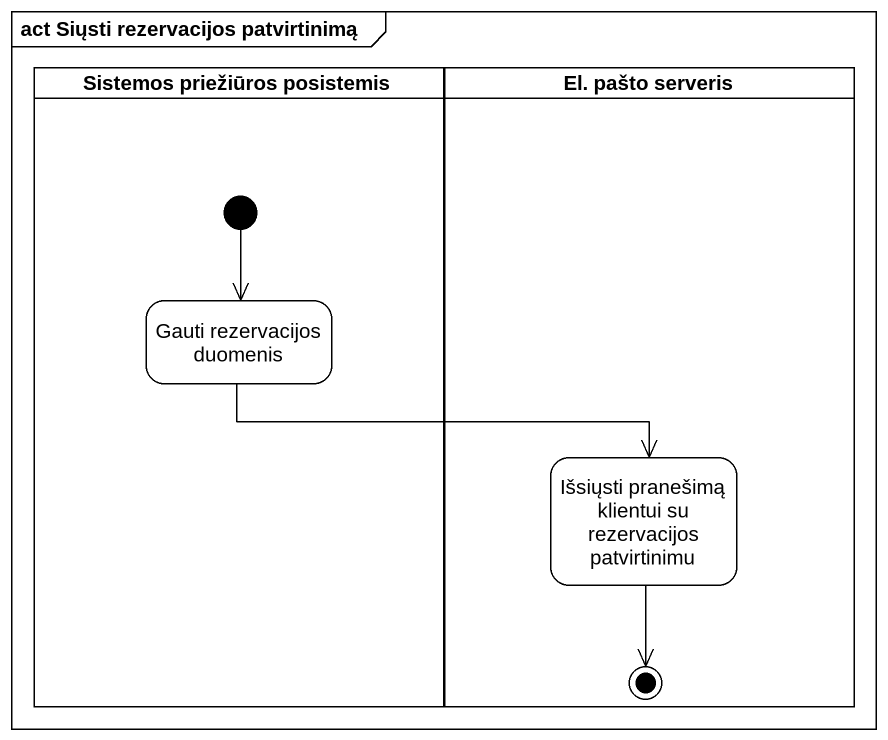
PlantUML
@startuml
mainframe act Siųsti rezervacijos patvirtinimą
hide empty description
state "Sistemos priežiūros posistemis" as Sistemos_priežiūros <<partition>> {
  state "Gauti rezervacijos duomenis" as Gauti_rezervacijos_duomenis
  [*] --> Gauti_rezervacijos_duomenis
}
state "El. pašto serveris" as El_pašto_serveris <<partition>> {
  state "Išsiųsti pranešimą klientui su rezervacijos patvirtinimu" as Išsiųsti_pranešimą_klientui
  Išsiųsti_pranešimą_klientui --> [*]
}
Gauti_rezervacijos_duomenis -right-> Išsiųsti_pranešimą_klientui
@enduml
